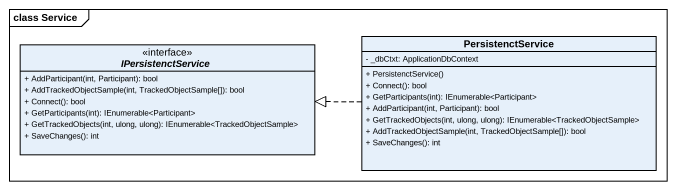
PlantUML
@startuml
mainframe class Service
hide circle
hide empty members
skinparam classAttributeIconSize 0
interface IPersistenctService {
  + AddParticipant(int, Participant): bool
  + AddTrackedObjectSample(int, TrackedObjectSample[]): bool
  + Connect(): bool
  + GetParticipants(int): IEnumerable<Participant>
  + GetTrackedObjects(int, ulong, ulong): IEnumerable<TrackedObjectSample>
  + SaveChanges(): int
}
class PersistenctService {
  - _dbCtxt: ApplicationDbContext
  + PersistenctService()
  + Connect(): bool
  + GetParticipants(int): IEnumerable<Participant>
  + AddParticipant(int, Participant): bool
  + GetTrackedObjects(int, ulong, ulong): IEnumerable<TrackedObjectSample>
  + AddTrackedObjectSample(int, TrackedObjectSample[]): bool
  + SaveChanges(): int
}
PersistenctService .left.|> IPersistenctService
@enduml
